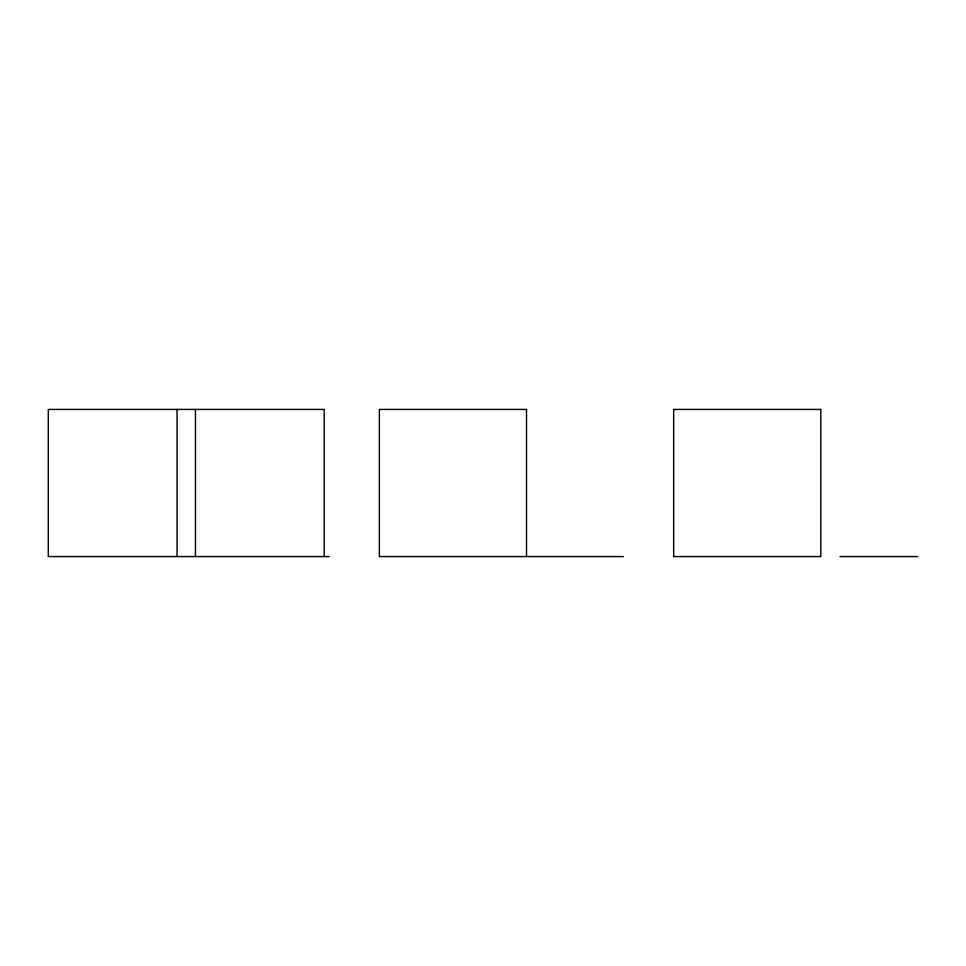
<?xml version="1.0" encoding="UTF-8"?>
<svg xmlns="http://www.w3.org/2000/svg" width="966" height="966" viewBox="0 0 966 966"><rect width="100%" height="100%" fill="white"/><g stroke="black" fill="none" stroke-linecap="round" stroke-linejoin="round"><path stroke-width="1.45" d="M329.116 556.573L48.3 556.573L48.3 409.427L324.202 409.427L324.202 556.573M623.408 556.573L379.372 556.573L379.372 409.427L526.518 409.427L526.518 556.573M839.997 556.573L917.7 556.573M195.446 409.427L195.446 556.573M177.056 409.427L177.056 556.573M820.81 409.427L673.664 409.427L673.664 556.573L820.81 556.573L820.81 409.427"/></g></svg>
